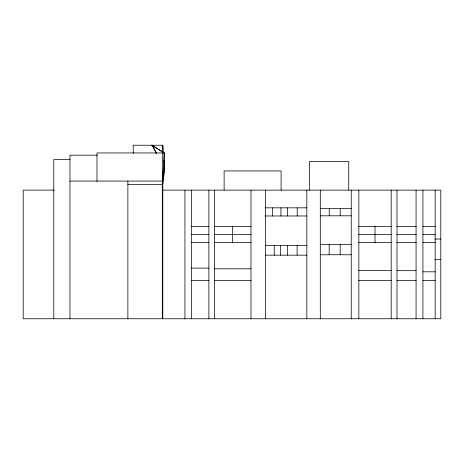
<?xml version="1.0" encoding="UTF-8"?>
<svg xmlns="http://www.w3.org/2000/svg" width="464" height="464" viewBox="0 0 464 464"><rect width="100%" height="100%" fill="white"/><g stroke="black" fill="none" stroke-linecap="round" stroke-linejoin="round"><path stroke-width="0.7" d="M151.699 145.232L164.233 152.952L162.307 184.376L164.233 168.571L164.233 152.952L152.198 145.232L156.426 153.433M163.45 153.01L162.806 145.232L133.243 145.232L133.243 153.201M164.233 152.952L96.982 152.952L96.982 181.517M97.254 155.191L69.971 155.191L69.971 318.768M69.971 159.593L53.778 159.593L53.778 318.768M163.276 168.571L164.732 168.571L164.036 160.086M69.971 181.076L162.307 181.076M127.878 184.376L162.806 184.376L164.732 168.571L164.128 167.446M54.358 190.124L23.2 190.124L23.2 318.768L440.8 318.768L440.8 190.124L162.371 190.124M265.356 207.831L306.837 207.831M320.305 208.498L351.219 208.498M320.305 215.812L351.219 215.812M265.356 215.975L306.837 215.975M191.499 226.478L208.875 226.478M214.351 226.478L250.989 226.478M358.84 226.478L391.198 226.478M396.993 226.478L416.069 226.478M422.919 226.478L435.145 226.478M191.499 234.488L208.875 234.488M214.351 234.488L250.989 234.488M358.84 234.488L391.198 234.488M396.993 234.488L416.069 234.488M422.919 234.488L435.145 234.488M435.023 239.053L440.8 239.053M191.499 242.492L208.875 242.492M214.351 242.492L250.989 242.492M358.84 242.492L391.198 242.492M396.993 242.492L416.069 242.492M422.919 242.492L435.145 242.492M320.305 244.632L351.219 244.632M265.356 245.549L306.837 245.549M320.305 254.759L351.219 254.759M265.356 255.165L306.837 255.165M435 259.422L440.8 259.422M191.499 268.111L208.875 268.111M214.351 268.807L250.989 268.807M358.84 270.5L391.198 270.5M396.993 270.669L416.069 270.669M422.919 271.811L435.145 271.811M191.499 280.633L208.875 280.633M214.351 280.633L250.989 280.633M358.84 280.633L391.198 280.633M396.993 280.633L416.069 280.633M422.919 280.633L435.145 280.633M152.198 145.232L156.583 153.387M435.145 190.124L435.145 318.768M422.919 190.124L422.919 318.768M416.069 190.124L416.069 318.768M396.993 190.124L396.993 318.768M391.198 190.124L391.198 318.768M375.022 226.478L375.022 242.492M358.84 190.124L358.84 318.768M351.219 190.124L351.219 318.768M348.748 190.124L348.748 161.542L309.436 161.542L309.436 190.124M340.24 208.498L340.24 215.812M340.199 244.632L340.199 254.759M329.26 208.498L329.26 215.812M329.179 244.632L329.179 254.759M320.305 190.124L320.305 318.768M306.837 190.124L306.837 318.768M297.233 207.831L297.233 215.975M297.111 245.549L297.111 255.165M287.628 207.831L287.628 215.975M287.39 245.549L287.39 255.165M281.097 190.124L281.097 170.926L224.124 170.926L224.124 190.124M280.946 207.831L280.946 215.975M280.639 245.549L280.639 255.165M274.253 245.549L274.253 255.165M272.513 207.831L272.513 215.975M265.356 190.124L265.356 318.768M250.989 190.124L250.989 318.768M232.667 226.478L232.667 242.492M214.351 190.124L214.351 318.768M208.875 190.124L208.875 318.768M191.499 190.124L191.499 318.768M184.939 190.124L184.939 318.768M162.806 145.232L162.806 148.851M162.806 181.383L162.806 318.768M162.307 145.232L162.307 151.745M162.307 152.952L162.307 318.768M127.878 181.076L127.878 318.768"/></g></svg>
